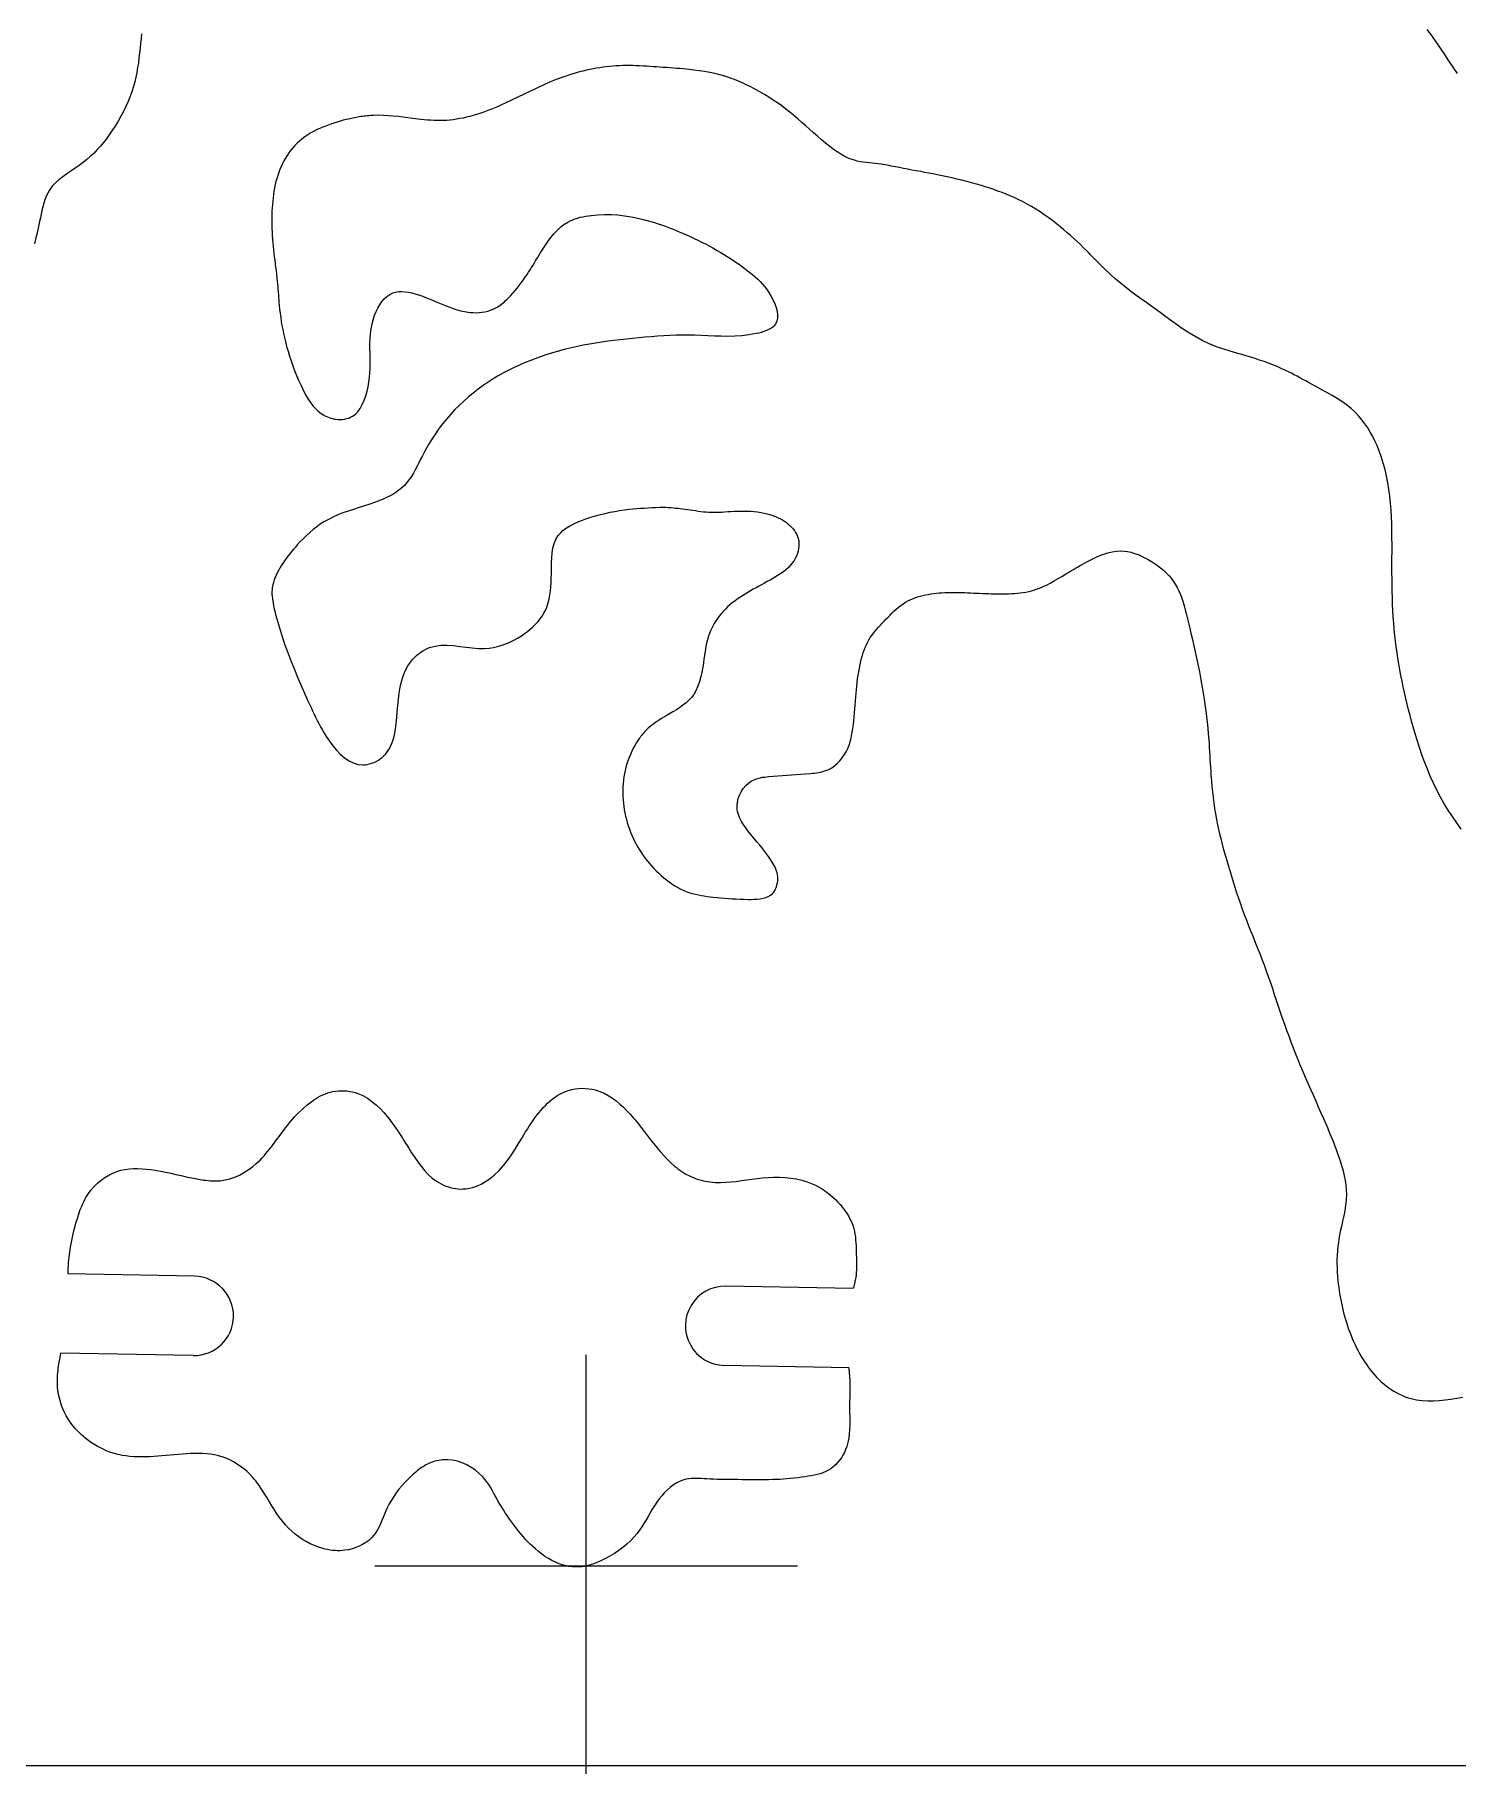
# Model space of a CAD drawing. Extents: x 0 to 30, y 0 to 14.6.
# Drawn here: x 4.05 to 10.78, y 0 to 8.19 of the extents above; entities that cross this region are included whole.
import ezdxf

# ---------------------------------------------------------------- set-up
doc = ezdxf.new("R2010")
doc.units = 0
doc.header["$MEASUREMENT"] = 0
doc.header["$PDMODE"] = 2
doc.layers.add('CK_LEVEL_1', color=7, linetype='CONTINUOUS')

msp = doc.modelspace()

# ---------------------------------------------------------------- linework, layer by layer
at = {"layer": 'CK_LEVEL_1', "color": 3, "linetype": 'CONTINUOUS'}
for p, q in [((4.8064, 2.3151), (4.2073, 2.3262)), ((7.9238, 2.257), (7.321, 2.2683)), ((4.7994, 1.9399), (4.1735, 1.9515)), ((7.9029, 1.8821), (7.314, 1.8931)), ((0, 0), (30, 0))]:
    msp.add_line(p, q, dxfattribs=at)
at = {"layer": 'CK_LEVEL_1', "color": 5, "linetype": 'CONTINUOUS'}
for points in [[(4.555, 8.1966), (4.5529, 8.1738), (4.5507, 8.151), (4.5483, 8.1279), (4.5458, 8.1049), (4.5431, 8.082), (4.5401, 8.059), (4.5366, 8.0362), (4.5326, 8.0135), (4.528, 7.9909), (4.5227, 7.9685), (4.5167, 7.9463), (4.509, 7.9216), (4.5002, 7.8972), (4.4905, 7.8732), (4.4798, 7.8494), (4.4683, 7.8261), (4.4561, 7.8031), (4.4431, 7.7805), (4.4294, 7.7583), (4.4152, 7.7365), (4.4023, 7.718), (4.389, 7.6999), (4.3752, 7.6822), (4.3608, 7.665), (4.3459, 7.6483), (4.3302, 7.6322), (4.3139, 7.6166), (4.2968, 7.6017), (4.2789, 7.5874), (4.2599, 7.5735), (4.2403, 7.5602), (4.2206, 7.547), (4.201, 7.5337), (4.1821, 7.5201), (4.1641, 7.5059), (4.1473, 7.4909), (4.1323, 7.4746), (4.1192, 7.457), (4.1109, 7.4426), (4.1037, 7.4273), (4.0975, 7.4113), (4.0922, 7.3947), (4.0876, 7.3777), (4.0835, 7.3604), (4.0798, 7.3429), (4.0762, 7.3253), (4.0727, 7.3078), (4.0694, 7.2923), (4.066, 7.277), (4.0625, 7.2618), (4.059, 7.2466), (4.0555, 7.2316), (4.0519, 7.2166), (4.0484, 7.2016)], [(10.7857, 8.0089), (10.7649, 8.0387), (10.7447, 8.0687), (10.7247, 8.0989), (10.7048, 8.1289), (10.6845, 8.1586), (10.6637, 8.1878), (10.642, 8.2164)], [(10.8033, 4.4319), (10.7816, 4.4611), (10.7608, 4.4909), (10.7409, 4.5212), (10.7219, 4.5522), (10.7041, 4.5837), (10.6872, 4.616), (10.6713, 4.6488), (10.6564, 4.682), (10.6424, 4.7157), (10.6292, 4.7497), (10.6168, 4.784), (10.605, 4.8186), (10.5939, 4.8534), (10.5833, 4.8884), (10.5755, 4.9153), (10.5679, 4.9422), (10.5607, 4.9692), (10.5537, 4.9963), (10.547, 5.0234), (10.5405, 5.0506), (10.5344, 5.0779), (10.5285, 5.1052), (10.5228, 5.1326), (10.5175, 5.1595), (10.5125, 5.1865), (10.5078, 5.2136), (10.5034, 5.2407), (10.4993, 5.2678), (10.4955, 5.295), (10.492, 5.3223), (10.4889, 5.3495), (10.4861, 5.3768), (10.4835, 5.4068), (10.4813, 5.4367), (10.4795, 5.4667), (10.478, 5.4967), (10.4769, 5.5268), (10.476, 5.5568), (10.4754, 5.5869), (10.4751, 5.6169), (10.4749, 5.647), (10.4749, 5.6799), (10.475, 5.7128), (10.4751, 5.7457), (10.4752, 5.7786), (10.475, 5.8115), (10.4745, 5.8444), (10.4736, 5.8773), (10.4723, 5.9102), (10.4704, 5.9431), (10.4678, 5.9751), (10.4645, 6.0071), (10.4604, 6.0389), (10.4554, 6.0707), (10.4493, 6.1023), (10.4421, 6.1336), (10.4338, 6.1647), (10.4241, 6.1955), (10.413, 6.2259), (10.4041, 6.2478), (10.3943, 6.2694), (10.3838, 6.2906), (10.3723, 6.3113), (10.36, 6.3314), (10.3469, 6.3508), (10.3328, 6.3695), (10.3178, 6.3872), (10.3018, 6.404), (10.2817, 6.4224), (10.2604, 6.4395), (10.2382, 6.4555), (10.2151, 6.4705), (10.1913, 6.4848), (10.1672, 6.4985), (10.1427, 6.5119), (10.1181, 6.5251), (10.0936, 6.5382), (10.08, 6.5457), (10.0664, 6.5532), (10.0528, 6.5606), (10.0393, 6.568), (10.0258, 6.5754), (10.0122, 6.5826), (9.9986, 6.5897), (9.9848, 6.5966), (9.971, 6.6033), (9.9511, 6.6125), (9.9309, 6.6212), (9.9106, 6.6294), (9.89, 6.6373), (9.8693, 6.6448), (9.8484, 6.652), (9.8274, 6.6589), (9.8063, 6.6655), (9.7851, 6.6719), (9.7649, 6.6778), (9.7447, 6.6836), (9.7245, 6.6895), (9.7043, 6.6955), (9.6843, 6.7017), (9.6645, 6.7082), (9.6448, 6.7151), (9.6254, 6.7225), (9.6063, 6.7306), (9.5758, 6.7451), (9.5461, 6.7613), (9.5171, 6.7787), (9.4886, 6.7973), (9.4604, 6.8167), (9.4326, 6.8367), (9.4049, 6.857), (9.3773, 6.8773), (9.3496, 6.8975), (9.338, 6.9058), (9.3263, 6.9141), (9.3147, 6.9223), (9.303, 6.9305), (9.2914, 6.9387), (9.2798, 6.947), (9.2682, 6.9553), (9.2567, 6.9637), (9.2453, 6.9722), (9.2285, 6.985), (9.212, 6.998), (9.1957, 7.0113), (9.1795, 7.0249), (9.1636, 7.0387), (9.1479, 7.0527), (9.1323, 7.067), (9.117, 7.0814), (9.1019, 7.0961), (9.0939, 7.1041), (9.0859, 7.1121), (9.0779, 7.1202), (9.07, 7.1283), (9.0621, 7.1364), (9.0542, 7.1445), (9.0463, 7.1525), (9.0384, 7.1606), (9.0304, 7.1686), (9.0152, 7.1838), (8.9997, 7.1988), (8.9841, 7.2135), (8.9683, 7.2281), (8.9523, 7.2425), (8.9361, 7.2567), (8.9197, 7.2706), (8.903, 7.2842), (8.8862, 7.2977), (8.8672, 7.3122), (8.848, 7.3264), (8.8285, 7.3401), (8.8087, 7.3535), (8.7886, 7.3664), (8.7682, 7.3787), (8.7475, 7.3906), (8.7265, 7.4019), (8.7052, 7.4126), (8.6865, 7.4214), (8.6676, 7.4297), (8.6485, 7.4376), (8.6292, 7.4451), (8.6098, 7.4523), (8.5903, 7.4591), (8.5706, 7.4657), (8.5509, 7.472), (8.5311, 7.478), (8.5081, 7.4847), (8.485, 7.4911), (8.4619, 7.4973), (8.4387, 7.5032), (8.4155, 7.5089), (8.3922, 7.5143), (8.3688, 7.5195), (8.3455, 7.5245), (8.322, 7.5293), (8.3021, 7.5332), (8.2822, 7.537), (8.2623, 7.5407), (8.2424, 7.5444), (8.2225, 7.548), (8.2025, 7.5517), (8.1826, 7.5554), (8.1627, 7.5592), (8.1429, 7.5631), (8.1333, 7.565), (8.1237, 7.5669), (8.1141, 7.5688), (8.1045, 7.5707), (8.0948, 7.5725), (8.0852, 7.5743), (8.0755, 7.5759), (8.0658, 7.5775), (8.0561, 7.5788), (8.0419, 7.5806), (8.0277, 7.5821), (8.0134, 7.5836), (7.9992, 7.585), (7.985, 7.5867), (7.971, 7.5887), (7.957, 7.5911), (7.9433, 7.594), (7.9297, 7.5976), (7.9133, 7.6033), (7.8972, 7.61), (7.8815, 7.6178), (7.8661, 7.6264), (7.851, 7.6359), (7.8362, 7.646), (7.8217, 7.6565), (7.8075, 7.6675), (7.7935, 7.6788), (7.7742, 7.6949), (7.7553, 7.7113), (7.7366, 7.7278), (7.7181, 7.7444), (7.6996, 7.7609), (7.6812, 7.7773), (7.6626, 7.7936), (7.6438, 7.8096), (7.6247, 7.8252), (7.6054, 7.8403), (7.5858, 7.8549), (7.5658, 7.8691), (7.5454, 7.8829), (7.5248, 7.8962), (7.5038, 7.9091), (7.4826, 7.9215), (7.461, 7.9335), (7.4393, 7.945), (7.4286, 7.9504), (7.4178, 7.9557), (7.407, 7.9609), (7.3961, 7.9659), (7.3852, 7.9708), (7.3741, 7.9754), (7.363, 7.9799), (7.3519, 7.9841), (7.3406, 7.9882), (7.3171, 7.9958), (7.2933, 8.0025), (7.2692, 8.0083), (7.2449, 8.0134), (7.2204, 8.0177), (7.1958, 8.0215), (7.1711, 8.0248), (7.1464, 8.0276), (7.1216, 8.03), (7.1056, 8.0315), (7.0895, 8.0328), (7.0735, 8.0341), (7.0575, 8.0353), (7.0415, 8.0364), (7.0254, 8.0375), (7.0094, 8.0386), (6.9934, 8.0396), (6.9774, 8.0407), (6.9613, 8.0417), (6.9453, 8.0427), (6.9293, 8.0437), (6.9133, 8.0445), (6.8972, 8.0453), (6.8812, 8.0458), (6.8652, 8.0461), (6.8491, 8.0462), (6.8331, 8.0459), (6.8176, 8.0454), (6.802, 8.0445), (6.7865, 8.0434), (6.771, 8.0419), (6.7555, 8.0402), (6.7401, 8.0382), (6.7247, 8.0359), (6.7093, 8.0334), (6.694, 8.0306), (6.6776, 8.0273), (6.6612, 8.0238), (6.6449, 8.0199), (6.6287, 8.0158), (6.6126, 8.0114), (6.5965, 8.0068), (6.5805, 8.0018), (6.5647, 7.9966), (6.5489, 7.9911), (6.5179, 7.9794), (6.4872, 7.9668), (6.4568, 7.9534), (6.4266, 7.9395), (6.3966, 7.9253), (6.3666, 7.9108), (6.3367, 7.8962), (6.3067, 7.8819), (6.2765, 7.8678), (6.2617, 7.8611), (6.2468, 7.8545), (6.2319, 7.8481), (6.2169, 7.8419), (6.2018, 7.8359), (6.1867, 7.8301), (6.1714, 7.8245), (6.156, 7.8193), (6.1405, 7.8143), (6.1251, 7.8097), (6.1096, 7.8054), (6.094, 7.8015), (6.0783, 7.7979), (6.0625, 7.7948), (6.0467, 7.7921), (6.0308, 7.7898), (6.0148, 7.788), (5.9988, 7.7867), (5.9838, 7.786), (5.9687, 7.7857), (5.9536, 7.7858), (5.9384, 7.7862), (5.9233, 7.787), (5.9082, 7.7881), (5.8931, 7.7894), (5.878, 7.7909), (5.8629, 7.7926), (5.8396, 7.7955), (5.8164, 7.7985), (5.7932, 7.8015), (5.77, 7.8044), (5.7468, 7.8069), (5.7236, 7.8089), (5.7005, 7.8103), (5.6773, 7.8109), (5.6541, 7.8104), (5.6465, 7.81), (5.6389, 7.8095), (5.6313, 7.8089), (5.6238, 7.8082), (5.6162, 7.8074), (5.6087, 7.8064), (5.6011, 7.8054), (5.5936, 7.8043), (5.5861, 7.8031), (5.5708, 7.8005), (5.5557, 7.7976), (5.5405, 7.7944), (5.5255, 7.7908), (5.5105, 7.787), (5.4956, 7.7829), (5.4807, 7.7785), (5.4659, 7.7738), (5.4512, 7.7688), (5.435, 7.763), (5.4188, 7.7568), (5.4029, 7.7502), (5.3872, 7.743), (5.3718, 7.7353), (5.3567, 7.7271), (5.3421, 7.7182), (5.3279, 7.7086), (5.3142, 7.6983), (5.3028, 7.6888), (5.2919, 7.6786), (5.2814, 7.668), (5.2714, 7.6569), (5.2618, 7.6453), (5.2528, 7.6333), (5.2443, 7.621), (5.2364, 7.6083), (5.2289, 7.5953), (5.2221, 7.5819), (5.2157, 7.5683), (5.2099, 7.5544), (5.2046, 7.5404), (5.1998, 7.5262), (5.1955, 7.5118), (5.1916, 7.4973), (5.1881, 7.4827), (5.185, 7.468), (5.1821, 7.4523), (5.1797, 7.4365), (5.1776, 7.4206), (5.176, 7.4047), (5.1746, 7.3888), (5.1736, 7.3729), (5.1728, 7.3569), (5.1723, 7.3409), (5.1721, 7.3249), (5.172, 7.3082), (5.1723, 7.2914), (5.1727, 7.2746), (5.1734, 7.2579), (5.1742, 7.2412), (5.1753, 7.2244), (5.1766, 7.2077), (5.1781, 7.191), (5.1798, 7.1744), (5.1817, 7.1577), (5.1837, 7.1411), (5.1858, 7.1244), (5.1879, 7.1078), (5.1901, 7.0912), (5.1922, 7.0746), (5.1943, 7.058), (5.1962, 7.0413), (5.1979, 7.0247), (5.199, 7.0122), (5.2001, 6.9996), (5.201, 6.9871), (5.202, 6.9745), (5.2029, 6.962), (5.2038, 6.9494), (5.2048, 6.9369), (5.2058, 6.9243), (5.207, 6.9118), (5.209, 6.8925), (5.2113, 6.8733), (5.2139, 6.8541), (5.2168, 6.8349), (5.22, 6.8158), (5.2235, 6.7968), (5.2274, 6.7778), (5.2315, 6.759), (5.236, 6.7403), (5.242, 6.7169), (5.2486, 6.6938), (5.2556, 6.6708), (5.2632, 6.6479), (5.2712, 6.6251), (5.2798, 6.6024), (5.2889, 6.5797), (5.2985, 6.5571), (5.3087, 6.5344), (5.3169, 6.5171), (5.3254, 6.4999), (5.3345, 6.483), (5.3443, 6.4667), (5.3548, 6.451), (5.3661, 6.4362), (5.3784, 6.4224), (5.3918, 6.4099), (5.4063, 6.3987), (5.4132, 6.3942), (5.4204, 6.39), (5.4277, 6.3862), (5.4353, 6.3827), (5.4431, 6.3797), (5.4511, 6.377), (5.4592, 6.3748), (5.4675, 6.3731), (5.4759, 6.3718), (5.4861, 6.3709), (5.4963, 6.3708), (5.5065, 6.3714), (5.5166, 6.3727), (5.5265, 6.3748), (5.5361, 6.3777), (5.5452, 6.3814), (5.5539, 6.386), (5.562, 6.3913), (5.5675, 6.3958), (5.5726, 6.4006), (5.5773, 6.4058), (5.5818, 6.4113), (5.586, 6.4171), (5.59, 6.4231), (5.5937, 6.4294), (5.5972, 6.4357), (5.6004, 6.4422), (5.6095, 6.4625), (5.617, 6.4833), (5.6231, 6.5045), (5.6279, 6.526), (5.6315, 6.5478), (5.6341, 6.5697), (5.6359, 6.5917), (5.6369, 6.6138), (5.6372, 6.6358), (5.6372, 6.6594), (5.6368, 6.6829), (5.6365, 6.7064), (5.6366, 6.7298), (5.6374, 6.7532), (5.6391, 6.7767), (5.642, 6.8003), (5.6465, 6.824), (5.6529, 6.8478), (5.6588, 6.865), (5.6658, 6.8819), (5.6738, 6.8984), (5.6829, 6.914), (5.6931, 6.9286), (5.7043, 6.9417), (5.7166, 6.9531), (5.7299, 6.9625), (5.7441, 6.9696), (5.758, 6.9739), (5.7726, 6.9762), (5.7877, 6.9767), (5.8032, 6.9758), (5.819, 6.9735), (5.835, 6.9701), (5.8509, 6.9658), (5.8667, 6.9609), (5.8822, 6.9555), (5.8997, 6.9489), (5.9166, 6.9422), (5.9333, 6.9353), (5.9496, 6.9283), (5.9658, 6.9214), (5.9819, 6.9146), (5.9981, 6.9081), (6.0144, 6.9018), (6.0309, 6.896), (6.0394, 6.8931), (6.0481, 6.8905), (6.0568, 6.888), (6.0656, 6.8856), (6.0745, 6.8835), (6.0835, 6.8817), (6.0925, 6.88), (6.1016, 6.8787), (6.1108, 6.8776), (6.1248, 6.8766), (6.1388, 6.8764), (6.1528, 6.877), (6.1667, 6.8783), (6.1805, 6.8805), (6.194, 6.8836), (6.2072, 6.8877), (6.22, 6.8926), (6.2323, 6.8986), (6.2395, 6.9027), (6.2465, 6.9072), (6.2533, 6.912), (6.26, 6.917), (6.2665, 6.9223), (6.2728, 6.9278), (6.279, 6.9335), (6.2851, 6.9394), (6.291, 6.9453), (6.3022, 6.9569), (6.313, 6.9687), (6.3234, 6.9808), (6.3336, 6.9931), (6.3435, 7.0056), (6.3531, 7.0183), (6.3625, 7.0311), (6.3715, 7.0441), (6.3804, 7.0573), (6.3876, 7.0683), (6.3946, 7.0794), (6.4016, 7.0905), (6.4085, 7.1017), (6.4154, 7.113), (6.4223, 7.1243), (6.4292, 7.1357), (6.4361, 7.1472), (6.4431, 7.1587), (6.4549, 7.1776), (6.4671, 7.1964), (6.4799, 7.2149), (6.4932, 7.2327), (6.5073, 7.2498), (6.5222, 7.2658), (6.5381, 7.2805), (6.555, 7.2936), (6.573, 7.305), (6.5842, 7.3108), (6.5957, 7.3159), (6.6076, 7.3204), (6.6198, 7.3244), (6.6322, 7.3278), (6.6448, 7.3307), (6.6575, 7.3333), (6.6704, 7.3354), (6.6833, 7.3371), (6.7152, 7.3402), (6.7471, 7.3414), (6.779, 7.3409), (6.8107, 7.3388), (6.8423, 7.3353), (6.8737, 7.3303), (6.9048, 7.3241), (6.9357, 7.3166), (6.9663, 7.3081), (6.9833, 7.3029), (7.0003, 7.2974), (7.0171, 7.2917), (7.0338, 7.2856), (7.0505, 7.2794), (7.0671, 7.2729), (7.0836, 7.2663), (7.1, 7.2595), (7.1163, 7.2525), (7.1346, 7.2445), (7.1527, 7.2364), (7.1707, 7.2281), (7.1887, 7.2195), (7.2066, 7.2107), (7.2243, 7.2017), (7.242, 7.1925), (7.2595, 7.1829), (7.277, 7.1731), (7.2939, 7.1633), (7.3106, 7.1532), (7.3272, 7.1428), (7.3436, 7.1322), (7.3599, 7.1214), (7.3759, 7.1104), (7.3917, 7.0993), (7.4072, 7.088), (7.4224, 7.0766), (7.4353, 7.0667), (7.4479, 7.0566), (7.4602, 7.0461), (7.4722, 7.0352), (7.4839, 7.0237), (7.4952, 7.0115), (7.5062, 6.9985), (7.5168, 6.9845), (7.527, 6.9695), (7.5367, 6.9533), (7.5456, 6.9363), (7.5534, 6.9187), (7.5597, 6.901), (7.5642, 6.8836), (7.5665, 6.8666), (7.5664, 6.8507), (7.5634, 6.8359), (7.5572, 6.8228), (7.5509, 6.8149), (7.5432, 6.8079), (7.5342, 6.8016), (7.5241, 6.7961), (7.5131, 6.7913), (7.5015, 6.787), (7.4894, 6.7833), (7.477, 6.7801), (7.4645, 6.7772), (7.43, 6.771), (7.3964, 6.767), (7.3635, 6.7648), (7.3312, 6.7641), (7.2994, 6.7646), (7.2678, 6.7657), (7.2364, 6.7673), (7.205, 6.7688), (7.1735, 6.77), (7.1446, 6.7704), (7.1154, 6.7703), (7.0861, 6.7696), (7.0567, 6.7685), (7.0271, 6.7669), (6.9975, 6.765), (6.9679, 6.7627), (6.9383, 6.7603), (6.9087, 6.7576), (6.8793, 6.7547), (6.85, 6.7517), (6.8207, 6.7484), (6.7915, 6.7449), (6.7624, 6.741), (6.7333, 6.7368), (6.7044, 6.7323), (6.6755, 6.7273), (6.6466, 6.7219), (6.6184, 6.7161), (6.5904, 6.7098), (6.5624, 6.703), (6.5345, 6.6956), (6.5068, 6.6878), (6.4792, 6.6793), (6.4518, 6.6703), (6.4246, 6.6607), (6.3977, 6.6505), (6.3714, 6.6399), (6.3453, 6.6286), (6.3196, 6.6167), (6.2941, 6.6042), (6.269, 6.591), (6.2443, 6.5771), (6.2199, 6.5625), (6.196, 6.5473), (6.1725, 6.5313), (6.1488, 6.5141), (6.1257, 6.4962), (6.1031, 6.4775), (6.0811, 6.4582), (6.0598, 6.4382), (6.0391, 6.4175), (6.0192, 6.3962), (6, 6.3743), (5.9816, 6.3518), (5.9694, 6.3359), (5.9576, 6.3198), (5.9462, 6.3034), (5.9351, 6.2867), (5.9244, 6.2698), (5.914, 6.2526), (5.9039, 6.2351), (5.8941, 6.2174), (5.8846, 6.1994), (5.8762, 6.1828), (5.8679, 6.1661), (5.8596, 6.1495), (5.851, 6.133), (5.842, 6.117), (5.8325, 6.1013), (5.8224, 6.0864), (5.8115, 6.0722), (5.7995, 6.0588), (5.787, 6.0469), (5.7735, 6.036), (5.7592, 6.0258), (5.7442, 6.0165), (5.7286, 6.0078), (5.7125, 5.9998), (5.696, 5.9924), (5.6793, 5.9855), (5.6623, 5.9791), (5.6365, 5.97), (5.6107, 5.9616), (5.585, 5.9535), (5.5594, 5.9455), (5.534, 5.9372), (5.5089, 5.9284), (5.4843, 5.9189), (5.4602, 5.9082), (5.4367, 5.8963), (5.4189, 5.886), (5.4016, 5.8747), (5.3846, 5.8627), (5.3681, 5.8499), (5.3521, 5.8365), (5.3365, 5.8224), (5.3214, 5.8079), (5.3068, 5.793), (5.2926, 5.7777), (5.2833, 5.7672), (5.2742, 5.7566), (5.2654, 5.7459), (5.2568, 5.735), (5.2483, 5.7239), (5.2401, 5.7127), (5.2321, 5.7012), (5.2243, 5.6896), (5.2166, 5.6777), (5.2101, 5.667), (5.2038, 5.6562), (5.1979, 5.6452), (5.1924, 5.6341), (5.1873, 5.6227), (5.1829, 5.6112), (5.1792, 5.5996), (5.1762, 5.5878), (5.1741, 5.5759), (5.173, 5.5655), (5.1726, 5.5549), (5.1728, 5.5443), (5.1735, 5.5337), (5.1746, 5.523), (5.1761, 5.5123), (5.1779, 5.5017), (5.18, 5.491), (5.1822, 5.4805), (5.1859, 5.4641), (5.1898, 5.4479), (5.1939, 5.4319), (5.1983, 5.4159), (5.2028, 5.4001), (5.2076, 5.3843), (5.2125, 5.3686), (5.2176, 5.3529), (5.2228, 5.3373), (5.2358, 5.2998), (5.2495, 5.2624), (5.2638, 5.2252), (5.2786, 5.1881), (5.2939, 5.1513), (5.3095, 5.1147), (5.3254, 5.0785), (5.3415, 5.0426), (5.3577, 5.0071), (5.3647, 4.9918), (5.3719, 4.9766), (5.3792, 4.9614), (5.3867, 4.9462), (5.3945, 4.9311), (5.4026, 4.9158), (5.4112, 4.9006), (5.4203, 4.8853), (5.4299, 4.8698), (5.4446, 4.848), (5.4604, 4.8266), (5.4774, 4.8061), (5.4956, 4.7871), (5.5149, 4.7703), (5.5352, 4.7562), (5.5566, 4.7453), (5.579, 4.7384), (5.6023, 4.7359), (5.6131, 4.7364), (5.624, 4.7379), (5.6349, 4.7403), (5.6457, 4.7435), (5.6562, 4.7476), (5.6665, 4.7524), (5.6763, 4.7579), (5.6856, 4.764), (5.6943, 4.7707), (5.7119, 4.7881), (5.7261, 4.808), (5.7373, 4.83), (5.746, 4.8537), (5.7525, 4.8789), (5.7574, 4.9052), (5.7609, 4.9322), (5.7636, 4.9596), (5.7659, 4.9871), (5.7683, 5.0169), (5.7711, 5.0463), (5.7747, 5.0751), (5.7793, 5.1032), (5.7854, 5.1303), (5.7934, 5.1565), (5.8036, 5.1814), (5.8164, 5.2051), (5.8322, 5.2273), (5.8399, 5.2364), (5.8483, 5.2451), (5.8571, 5.2534), (5.8665, 5.2612), (5.8762, 5.2685), (5.8863, 5.2751), (5.8967, 5.2811), (5.9074, 5.2864), (5.9183, 5.2909), (5.9456, 5.2986), (5.9738, 5.3021), (6.0025, 5.3023), (6.0318, 5.3003), (6.0615, 5.2968), (6.0913, 5.2928), (6.1212, 5.2892), (6.1509, 5.2869), (6.1804, 5.2868), (6.2008, 5.2885), (6.221, 5.2917), (6.2409, 5.2962), (6.2605, 5.302), (6.2799, 5.309), (6.2989, 5.3171), (6.3175, 5.3263), (6.3357, 5.3365), (6.3536, 5.3475), (6.3679, 5.3572), (6.3818, 5.3674), (6.3953, 5.3781), (6.4081, 5.3894), (6.4203, 5.4012), (6.4317, 5.4136), (6.4422, 5.4265), (6.4518, 5.4399), (6.4602, 5.4539), (6.4684, 5.4702), (6.4752, 5.487), (6.4808, 5.5044), (6.4853, 5.5224), (6.4888, 5.5409), (6.4914, 5.5597), (6.4933, 5.579), (6.4945, 5.5986), (6.4952, 5.6185), (6.4956, 5.6431), (6.4957, 5.6678), (6.4961, 5.6923), (6.4972, 5.7164), (6.4994, 5.7398), (6.5031, 5.7623), (6.5088, 5.7835), (6.5169, 5.8033), (6.5279, 5.8213), (6.538, 5.8335), (6.5498, 5.8446), (6.563, 5.8548), (6.5773, 5.8641), (6.5926, 5.8726), (6.6086, 5.8804), (6.6251, 5.8876), (6.642, 5.8941), (6.6589, 5.9002), (6.682, 5.9079), (6.705, 5.9148), (6.7278, 5.9211), (6.7504, 5.9266), (6.7731, 5.9315), (6.7957, 5.9359), (6.8183, 5.9397), (6.8411, 5.9429), (6.8639, 5.9457), (6.8817, 5.9475), (6.8997, 5.9491), (6.9177, 5.9505), (6.9357, 5.9517), (6.9538, 5.9527), (6.972, 5.9536), (6.9902, 5.9544), (7.0084, 5.9552), (7.0266, 5.9559)], [(7.9029, 1.8821), (7.9034, 1.8773), (7.904, 1.8724), (7.9045, 1.8676), (7.905, 1.8627), (7.9055, 1.8579), (7.906, 1.8531), (7.9064, 1.8482), (7.9068, 1.8434), (7.9071, 1.8385), (7.908, 1.8223), (7.9085, 1.806), (7.9086, 1.7897), (7.9085, 1.7735), (7.9082, 1.7571), (7.9079, 1.7408), (7.9075, 1.7245), (7.9072, 1.7081), (7.9071, 1.6916), (7.9073, 1.6711), (7.9077, 1.6505), (7.9079, 1.6299), (7.9079, 1.6094), (7.9072, 1.589), (7.9056, 1.5687), (7.903, 1.5485), (7.899, 1.5286), (7.8934, 1.5088), (7.8884, 1.4952), (7.8825, 1.4818), (7.8758, 1.4688), (7.8682, 1.4562), (7.8599, 1.4443), (7.8507, 1.433), (7.8408, 1.4225), (7.8302, 1.413), (7.8188, 1.4045), (7.8069, 1.3971), (7.7943, 1.3908), (7.7813, 1.3854), (7.7678, 1.3808), (7.754, 1.3769), (7.7399, 1.3736), (7.7256, 1.3708), (7.7113, 1.3683), (7.6969, 1.3662), (7.6795, 1.3638), (7.6622, 1.3616), (7.6449, 1.3596), (7.6277, 1.3579), (7.6106, 1.3564), (7.5934, 1.3551), (7.5763, 1.354), (7.5592, 1.3531), (7.542, 1.3525), (7.5239, 1.352), (7.5057, 1.3517), (7.4876, 1.3516), (7.4694, 1.3516), (7.4511, 1.3517), (7.4329, 1.3519), (7.4148, 1.3522), (7.3966, 1.3524), (7.3785, 1.3527), (7.3622, 1.3528), (7.3458, 1.353), (7.3295, 1.3532), (7.3132, 1.3534), (7.2969, 1.3537), (7.2805, 1.354), (7.264, 1.3545), (7.2475, 1.3551), (7.2308, 1.3559), (7.2185, 1.3566), (7.2062, 1.3573), (7.194, 1.3578), (7.1817, 1.3581), (7.1696, 1.358), (7.1576, 1.3575), (7.1457, 1.3564), (7.134, 1.3545), (7.1226, 1.3518), (7.1056, 1.3459), (7.0893, 1.3381), (7.0737, 1.3284), (7.0587, 1.3172), (7.0445, 1.3047), (7.0309, 1.291), (7.0181, 1.2765), (7.0061, 1.2613), (6.9947, 1.2456), (6.9836, 1.2289), (6.9732, 1.2121), (6.9632, 1.1952), (6.9534, 1.1784), (6.9437, 1.1617), (6.9339, 1.1452), (6.9238, 1.129), (6.9131, 1.1133), (6.9018, 1.098), (6.8865, 1.0799), (6.87, 1.0628), (6.8524, 1.0465), (6.8337, 1.0312), (6.8142, 1.0168), (6.7938, 1.0033), (6.7729, 0.9908), (6.7514, 0.9791), (6.7295, 0.9684), (6.722, 0.965), (6.7144, 0.9617), (6.7069, 0.9586), (6.6993, 0.9556), (6.6916, 0.9528), (6.6839, 0.9502), (6.6761, 0.9479), (6.6683, 0.9458), (6.6604, 0.9439)]]:
    msp.add_lwpolyline(points, dxfattribs=at)
at = {"layer": 'CK_LEVEL_1', "color": 3, "linetype": 'CONTINUOUS'}
for points in [[(7.0266, 5.9559), (7.0378, 5.9552), (7.0491, 5.9544), (7.0603, 5.9536), (7.0715, 5.9528), (7.0828, 5.9518), (7.094, 5.9508), (7.1052, 5.9497), (7.1164, 5.9484), (7.1276, 5.947), (7.1401, 5.9453), (7.1526, 5.9434), (7.1652, 5.9414), (7.1777, 5.9395), (7.1902, 5.9376), (7.2027, 5.9358), (7.2153, 5.9343), (7.2278, 5.9331), (7.2404, 5.9322), (7.2553, 5.9317), (7.2703, 5.9316), (7.2854, 5.932), (7.3004, 5.9327), (7.3155, 5.9336), (7.3306, 5.9346), (7.3457, 5.9356), (7.3608, 5.9364), (7.3759, 5.9371), (7.3918, 5.9375), (7.4077, 5.9376), (7.4236, 5.9372), (7.4395, 5.9364), (7.4552, 5.9351), (7.471, 5.9332), (7.4866, 5.9309), (7.5021, 5.9279), (7.5175, 5.9243), (7.5282, 5.9213), (7.5388, 5.918), (7.5493, 5.9143), (7.5596, 5.9102), (7.5698, 5.9057), (7.5798, 5.9007), (7.5896, 5.8952), (7.5991, 5.8892), (7.6083, 5.8826), (7.6167, 5.876), (7.6248, 5.8689), (7.6324, 5.8613), (7.6395, 5.8533), (7.646, 5.8449), (7.6518, 5.8361), (7.6568, 5.8269), (7.6609, 5.8174), (7.6641, 5.8076), (7.6664, 5.7959), (7.6674, 5.784), (7.6672, 5.7719), (7.6658, 5.7598), (7.6634, 5.7478), (7.6599, 5.7359), (7.6555, 5.7243), (7.6502, 5.7132), (7.6441, 5.7026), (7.6357, 5.6905), (7.6264, 5.6793), (7.6162, 5.6689), (7.6053, 5.6592), (7.5938, 5.6502), (7.5818, 5.6416), (7.5695, 5.6336), (7.5569, 5.6259), (7.5441, 5.6184), (7.5308, 5.6109), (7.5174, 5.6034), (7.5041, 5.5961), (7.4908, 5.5889), (7.4775, 5.5816), (7.4642, 5.5743), (7.451, 5.567), (7.4379, 5.5595), (7.4248, 5.5519), (7.4123, 5.5443), (7.3999, 5.5365), (7.3876, 5.5285), (7.3755, 5.5201), (7.3637, 5.5115), (7.3521, 5.5025), (7.3408, 5.4931), (7.3298, 5.4833), (7.3192, 5.473), (7.3074, 5.4605), (7.2961, 5.4473), (7.2856, 5.4336), (7.2757, 5.4193), (7.2665, 5.4046), (7.2582, 5.3895), (7.2507, 5.374), (7.244, 5.3581), (7.2383, 5.3419), (7.234, 5.3272), (7.2303, 5.3123), (7.2272, 5.2972), (7.2245, 5.282), (7.2222, 5.2667), (7.22, 5.2514), (7.2179, 5.2361), (7.2157, 5.2208), (7.2134, 5.2056), (7.2121, 5.1979), (7.2108, 5.1903), (7.2093, 5.1826), (7.2078, 5.175), (7.2061, 5.1674), (7.2044, 5.1598), (7.2025, 5.1522), (7.2005, 5.1447), (7.1984, 5.1371), (7.196, 5.1292), (7.1935, 5.1212), (7.1907, 5.1134), (7.1877, 5.1056), (7.1846, 5.098), (7.1811, 5.0905), (7.1774, 5.0832), (7.1734, 5.0761), (7.1691, 5.0693), (7.1584, 5.0548), (7.1462, 5.0416), (7.1328, 5.0293), (7.1184, 5.018), (7.1032, 5.0073), (7.0874, 4.9971), (7.0712, 4.9873), (7.0548, 4.9778), (7.0385, 4.9683), (7.0272, 4.9617), (7.016, 4.9549), (7.005, 4.9481), (6.9942, 4.941), (6.9837, 4.9337), (6.9735, 4.9261), (6.9636, 4.9182), (6.954, 4.9098), (6.9448, 4.901), (6.9403, 4.8964), (6.9359, 4.8916), (6.9316, 4.8867), (6.9274, 4.8817), (6.9233, 4.8767), (6.9193, 4.8715), (6.9154, 4.8662), (6.9116, 4.8609), (6.9079, 4.8555), (6.8991, 4.8421), (6.8909, 4.8284), (6.8832, 4.8144), (6.8761, 4.8001), (6.8694, 4.7855), (6.8634, 4.7707), (6.8578, 4.7557), (6.8529, 4.7405), (6.8485, 4.7252), (6.8447, 4.71), (6.8415, 4.6948), (6.8388, 4.6794), (6.8367, 4.6639), (6.835, 4.6484), (6.8339, 4.6328), (6.8333, 4.6173), (6.8333, 4.6016), (6.8337, 4.5861), (6.8346, 4.5704), (6.8361, 4.5548), (6.838, 4.5393), (6.8404, 4.5238), (6.8433, 4.5084), (6.8466, 4.4931), (6.8504, 4.4779), (6.8547, 4.4628), (6.8594, 4.4478), (6.8646, 4.4328), (6.8702, 4.418), (6.8762, 4.4034), (6.8827, 4.389), (6.8896, 4.3747), (6.8969, 4.3607), (6.9047, 4.3469), (6.9128, 4.3334), (6.9214, 4.3201), (6.9303, 4.307), (6.9397, 4.2942), (6.9495, 4.2817), (6.9596, 4.2695), (6.9701, 4.2576), (6.981, 4.2459), (6.9921, 4.2345), (7.0036, 4.2235), (7.0154, 4.2126), (7.0277, 4.202), (7.0402, 4.1918), (7.0531, 4.1819), (7.0663, 4.1726), (7.0798, 4.1637), (7.0936, 4.1555), (7.1078, 4.148), (7.1223, 4.1412), (7.1371, 4.1352), (7.1504, 4.1306), (7.164, 4.1266), (7.1777, 4.1232), (7.1916, 4.1202), (7.2055, 4.1177), (7.2195, 4.1154), (7.2336, 4.1135), (7.2476, 4.1118), (7.2615, 4.1102), (7.2796, 4.1082), (7.2976, 4.1064), (7.3156, 4.1048), (7.3337, 4.1034), (7.3518, 4.1021), (7.3703, 4.1011), (7.389, 4.1002), (7.4081, 4.0997), (7.4277, 4.0993), (7.4419, 4.0993), (7.4561, 4.0996), (7.4703, 4.1004), (7.4841, 4.1019), (7.4975, 4.1043), (7.5101, 4.1079), (7.5219, 4.1128), (7.5326, 4.1191), (7.5421, 4.1272), (7.5478, 4.134), (7.5529, 4.1415), (7.5572, 4.1497), (7.5607, 4.1585), (7.5635, 4.1676), (7.5655, 4.1771), (7.5668, 4.1867), (7.5672, 4.1963), (7.5669, 4.2058), (7.5657, 4.2153), (7.5638, 4.2246), (7.5612, 4.2337), (7.558, 4.2425), (7.5543, 4.2512), (7.5501, 4.2596), (7.5455, 4.2679), (7.5407, 4.2761), (7.5356, 4.284), (7.523, 4.3026), (7.5097, 4.3205), (7.496, 4.3379), (7.482, 4.3551), (7.4678, 4.3722), (7.4535, 4.3893), (7.4394, 4.4067), (7.4256, 4.4244), (7.4122, 4.4427), (7.4064, 4.4511), (7.4008, 4.4597), (7.3955, 4.4684), (7.3905, 4.4774), (7.3861, 4.4865), (7.3822, 4.4957), (7.379, 4.5052), (7.3766, 4.5149), (7.375, 4.5248), (7.3744, 4.5418), (7.3761, 4.559), (7.3802, 4.5762), (7.3863, 4.593), (7.3943, 4.609), (7.404, 4.624), (7.4154, 4.6376), (7.428, 4.6494), (7.4419, 4.6592), (7.4502, 4.6636), (7.4587, 4.6673), (7.4675, 4.6705), (7.4764, 4.6731), (7.4856, 4.6752), (7.4949, 4.677), (7.5042, 4.6785), (7.5136, 4.6797), (7.523, 4.6808), (7.5451, 4.6829), (7.5671, 4.6848), (7.5889, 4.6863), (7.6108, 4.6877), (7.6326, 4.689), (7.6544, 4.6903), (7.6763, 4.6917), (7.6982, 4.6933), (7.7204, 4.6951), (7.7306, 4.6961), (7.7408, 4.6972), (7.751, 4.6986), (7.7612, 4.7002), (7.7712, 4.7021), (7.781, 4.7045), (7.7907, 4.7073), (7.8002, 4.7107), (7.8093, 4.7147), (7.8238, 4.7227), (7.8373, 4.7323), (7.85, 4.7434), (7.8618, 4.7557), (7.8725, 4.7691), (7.8823, 4.7834), (7.8909, 4.7984), (7.8985, 4.8139), (7.9049, 4.8297), (7.9078, 4.8383), (7.9105, 4.8469), (7.9128, 4.8556), (7.9149, 4.8642), (7.9168, 4.873), (7.9185, 4.8817), (7.92, 4.8904), (7.9214, 4.8992), (7.9227, 4.908), (7.9251, 4.9264), (7.9272, 4.9449), (7.9291, 4.9634), (7.9308, 4.9819), (7.9323, 5.0005), (7.9338, 5.0191), (7.9352, 5.0377), (7.9367, 5.0563), (7.9382, 5.0748), (7.9397, 5.0919), (7.9414, 5.109), (7.9432, 5.1261), (7.9453, 5.1431), (7.9477, 5.1601), (7.9503, 5.177), (7.9534, 5.1939), (7.9569, 5.2108), (7.9608, 5.2276), (7.9642, 5.2405), (7.9679, 5.2534), (7.9719, 5.2662), (7.9764, 5.2788), (7.9812, 5.2913), (7.9865, 5.3035), (7.9923, 5.3155), (7.9985, 5.3271), (8.0053, 5.3384), (8.0123, 5.3489), (8.0197, 5.3591), (8.0276, 5.3691), (8.0357, 5.3788), (8.0442, 5.3883), (8.0528, 5.3977), (8.0616, 5.407), (8.0706, 5.4163), (8.0795, 5.4255), (8.0891, 5.4354), (8.0988, 5.4452), (8.1085, 5.4549), (8.1184, 5.4644), (8.1285, 5.4736), (8.1388, 5.4824), (8.1495, 5.4908), (8.1604, 5.4986), (8.1718, 5.5059), (8.1827, 5.512), (8.194, 5.5175), (8.2056, 5.5226), (8.2175, 5.5271), (8.2295, 5.5311), (8.2418, 5.5347), (8.2542, 5.5379), (8.2667, 5.5407), (8.2792, 5.5431), (8.2923, 5.5452), (8.3054, 5.5471), (8.3185, 5.5486), (8.3316, 5.5498), (8.3447, 5.5507), (8.3578, 5.5514), (8.3709, 5.5518), (8.3841, 5.5521), (8.3972, 5.5522), (8.411, 5.5521), (8.4247, 5.5519), (8.4385, 5.5515), (8.4523, 5.5511), (8.4661, 5.5505), (8.4798, 5.5499), (8.4936, 5.5493), (8.5074, 5.5487), (8.5211, 5.5481), (8.535, 5.5475), (8.5489, 5.547), (8.5628, 5.5465), (8.5767, 5.5461), (8.5906, 5.5458), (8.6045, 5.5456), (8.6184, 5.5455), (8.6324, 5.5456), (8.6463, 5.5457), (8.6601, 5.546), (8.6738, 5.5466), (8.6875, 5.5473), (8.7012, 5.5484), (8.7148, 5.5497), (8.7283, 5.5515), (8.7418, 5.5537), (8.7551, 5.5565), (8.7682, 5.5597), (8.7872, 5.5655), (8.8058, 5.5724), (8.8242, 5.5802), (8.8422, 5.5889), (8.8601, 5.5982), (8.8777, 5.608), (8.8951, 5.6181), (8.9124, 5.6284), (8.9296, 5.6387), (8.939, 5.6444), (8.9485, 5.65), (8.958, 5.6556), (8.9675, 5.6612), (8.977, 5.6667), (8.9865, 5.6723), (8.9962, 5.6778), (9.0059, 5.6833), (9.0157, 5.6887), (9.0341, 5.6988), (9.0528, 5.7086), (9.0719, 5.7179), (9.0912, 5.7264), (9.1107, 5.7339), (9.1304, 5.7402), (9.1502, 5.7449), (9.1701, 5.7479), (9.1901, 5.7488), (9.2069, 5.748), (9.2236, 5.7457), (9.2402, 5.7421), (9.2567, 5.7372), (9.2731, 5.7313), (9.2892, 5.7244), (9.3051, 5.7167), (9.3207, 5.7082), (9.3359, 5.6991), (9.351, 5.6893), (9.3655, 5.6791), (9.3796, 5.6683), (9.393, 5.6569), (9.4058, 5.645), (9.4179, 5.6326), (9.4292, 5.6195), (9.4396, 5.6059), (9.4491, 5.5918), (9.4583, 5.5758), (9.4664, 5.5593), (9.4737, 5.5422), (9.4802, 5.5247), (9.486, 5.5068), (9.4914, 5.4887), (9.4963, 5.4704), (9.5009, 5.4519), (9.5054, 5.4334), (9.5143, 5.3963), (9.5231, 5.3593), (9.5316, 5.3225), (9.5399, 5.2857), (9.548, 5.2491), (9.5557, 5.2124), (9.5631, 5.1756), (9.5701, 5.1388), (9.5767, 5.1019), (9.5812, 5.0747), (9.5855, 5.0475), (9.5895, 5.0202), (9.5932, 4.9928), (9.5966, 4.9653), (9.5998, 4.9378), (9.6027, 4.9103), (9.6052, 4.8828), (9.6074, 4.8552), (9.6088, 4.8365), (9.61, 4.8178), (9.6111, 4.7991), (9.6122, 4.7804), (9.6133, 4.7617), (9.6144, 4.743), (9.6155, 4.7243), (9.6167, 4.7056), (9.618, 4.6869), (9.6201, 4.6606), (9.6225, 4.6343), (9.6252, 4.6081), (9.6282, 4.5819), (9.6317, 4.5557), (9.6355, 4.5296), (9.6397, 4.5036), (9.6443, 4.4776), (9.6495, 4.4518), (9.654, 4.4304), (9.6589, 4.4092), (9.6641, 4.388), (9.6694, 4.3668), (9.675, 4.3458), (9.6808, 4.3247), (9.6867, 4.3037), (9.6928, 4.2827), (9.6989, 4.2618), (9.7068, 4.2355), (9.7147, 4.2092), (9.7228, 4.183), (9.7311, 4.1568), (9.7395, 4.1307), (9.7482, 4.1047), (9.7571, 4.0788), (9.7662, 4.053), (9.7757, 4.0272), (9.7858, 4.0007), (9.7961, 3.9743), (9.8066, 3.9479), (9.8172, 3.9216), (9.8279, 3.8952), (9.8385, 3.8689), (9.849, 3.8425), (9.8594, 3.8161), (9.8694, 3.7896), (9.8796, 3.7618), (9.8895, 3.7338), (9.8992, 3.7058), (9.9087, 3.6778), (9.918, 3.6497), (9.9274, 3.6216), (9.9367, 3.5935), (9.9462, 3.5654), (9.9558, 3.5374), (9.9657, 3.5091), (9.9758, 3.4808), (9.9862, 3.4526), (9.9968, 3.4245), (10.0075, 3.3965), (10.0185, 3.3686), (10.0297, 3.3407), (10.0411, 3.3129), (10.0527, 3.2852), (10.0647, 3.2572), (10.0768, 3.2291), (10.0891, 3.2012), (10.1015, 3.1733), (10.1139, 3.1454), (10.1262, 3.1175), (10.1385, 3.0896), (10.1507, 3.0617), (10.1628, 3.0338), (10.169, 3.0192), (10.1751, 3.0046), (10.1812, 2.99), (10.1872, 2.9754), (10.1931, 2.9606), (10.199, 2.9458), (10.2047, 2.931), (10.2103, 2.916), (10.2159, 2.901), (10.2235, 2.8794), (10.2308, 2.8576), (10.2376, 2.8356), (10.2437, 2.8136), (10.249, 2.7914), (10.2533, 2.7691), (10.2565, 2.7468), (10.2586, 2.7245), (10.2592, 2.7021), (10.2581, 2.677), (10.2555, 2.6519), (10.2516, 2.6269), (10.2468, 2.6018), (10.2414, 2.5767), (10.2358, 2.5516), (10.2303, 2.5265), (10.2253, 2.5012), (10.2211, 2.4759), (10.2185, 2.4559), (10.2166, 2.4358), (10.2153, 2.4156), (10.2147, 2.3955), (10.2146, 2.3753), (10.2151, 2.3551), (10.216, 2.335), (10.2174, 2.3148), (10.2192, 2.2947), (10.2208, 2.2794), (10.2227, 2.2641), (10.2248, 2.2488), (10.2271, 2.2335), (10.2297, 2.2183), (10.2325, 2.2032), (10.2355, 2.1881), (10.2388, 2.173), (10.2423, 2.158), (10.2462, 2.1424), (10.2503, 2.1268), (10.2548, 2.1113), (10.2595, 2.0959), (10.2645, 2.0806), (10.2698, 2.0654), (10.2753, 2.0503), (10.2812, 2.0353), (10.2873, 2.0204), (10.2936, 2.0058), (10.3002, 1.9914), (10.3071, 1.9771), (10.3144, 1.963), (10.3219, 1.949), (10.3298, 1.9353), (10.338, 1.9217), (10.3465, 1.9084), (10.3554, 1.8953), (10.3642, 1.883), (10.3734, 1.871), (10.3829, 1.8593), (10.3927, 1.8479), (10.4029, 1.8368), (10.4135, 1.826), (10.4245, 1.8157), (10.4359, 1.8057), (10.4478, 1.7961), (10.4597, 1.7873), (10.4719, 1.7788), (10.4845, 1.7709), (10.4975, 1.7636), (10.5106, 1.7568), (10.5241, 1.7506), (10.5377, 1.7451), (10.5514, 1.7402), (10.5653, 1.7361), (10.5915, 1.7304), (10.6179, 1.727), (10.6447, 1.7256), (10.6717, 1.7259), (10.699, 1.7276), (10.7266, 1.7304), (10.7544, 1.734), (10.7825, 1.7381), (10.8108, 1.7423)], [(4.2073, 2.3262), (4.2075, 2.3323), (4.2078, 2.3383), (4.208, 2.3444), (4.2083, 2.3504), (4.2086, 2.3565), (4.2089, 2.3625), (4.2092, 2.3686), (4.2096, 2.3746), (4.2101, 2.3807), (4.2122, 2.4048), (4.2151, 2.4288), (4.2187, 2.4527), (4.2229, 2.4766), (4.2278, 2.5004), (4.2333, 2.524), (4.2393, 2.5475), (4.2458, 2.5709), (4.2529, 2.5941), (4.2563, 2.605), (4.2599, 2.6157), (4.2637, 2.6265), (4.2677, 2.6371), (4.272, 2.6476), (4.2765, 2.658), (4.2814, 2.6683), (4.2866, 2.6785), (4.2922, 2.6884), (4.3038, 2.7066), (4.3169, 2.724), (4.3313, 2.7404), (4.3468, 2.7558), (4.3635, 2.77), (4.3811, 2.7828), (4.3996, 2.794), (4.4188, 2.8037), (4.4386, 2.8115), (4.4578, 2.8171), (4.4774, 2.8212), (4.4974, 2.8238), (4.5175, 2.8251), (4.5379, 2.8252), (4.5583, 2.8244), (4.5787, 2.8226), (4.5991, 2.8202), (4.6193, 2.8171), (4.6444, 2.8127), (4.6692, 2.8078), (4.6938, 2.8025), (4.7183, 2.7971), (4.7428, 2.7915), (4.7672, 2.7861), (4.7917, 2.781), (4.8163, 2.7763), (4.8412, 2.7721), (4.8507, 2.7707), (4.8603, 2.7695), (4.8699, 2.7684), (4.8795, 2.7676), (4.8891, 2.7669), (4.8987, 2.7666), (4.9083, 2.7666), (4.9179, 2.7669), (4.9275, 2.7676), (4.9508, 2.771), (4.9738, 2.7768), (4.9964, 2.7847), (5.0184, 2.7945), (5.0397, 2.806), (5.0603, 2.8191), (5.0799, 2.8335), (5.0986, 2.8491), (5.1162, 2.8656), (5.1259, 2.8756), (5.1352, 2.8858), (5.1442, 2.8962), (5.1529, 2.9068), (5.1615, 2.9175), (5.1698, 2.9284), (5.178, 2.9394), (5.1862, 2.9504), (5.1944, 2.9615), (5.2107, 2.9836), (5.2272, 3.0056), (5.2441, 3.0274), (5.2615, 3.0487), (5.2796, 3.0694), (5.2984, 3.0894), (5.3181, 3.1084), (5.3388, 3.1264), (5.3606, 3.143), (5.3708, 3.15), (5.3812, 3.1566), (5.3919, 3.1629), (5.4028, 3.1687), (5.4139, 3.1741), (5.4253, 3.1788), (5.4368, 3.183), (5.4486, 3.1866), (5.4606, 3.1894), (5.4737, 3.1917), (5.4871, 3.1931), (5.5005, 3.1937), (5.514, 3.1934), (5.5274, 3.1924), (5.5408, 3.1905), (5.554, 3.1878), (5.567, 3.1844), (5.5796, 3.1802), (5.603, 3.1702), (5.6252, 3.1578), (5.6462, 3.1432), (5.6661, 3.1268), (5.685, 3.1089), (5.7029, 3.0898), (5.7198, 3.0698), (5.7359, 3.0491), (5.7512, 3.0281), (5.7593, 3.0164), (5.7672, 3.0048), (5.775, 2.9931), (5.7826, 2.9814), (5.7901, 2.9696), (5.7976, 2.9578), (5.8051, 2.9459), (5.8126, 2.934), (5.8201, 2.922), (5.834, 2.9), (5.8483, 2.8781), (5.8631, 2.8566), (5.8788, 2.8357), (5.8953, 2.8158), (5.9129, 2.7971), (5.9318, 2.7801), (5.952, 2.7649), (5.9738, 2.752), (5.9846, 2.7468), (5.9956, 2.7422), (6.007, 2.7381), (6.0185, 2.7348), (6.0303, 2.732), (6.0421, 2.73), (6.0541, 2.7287), (6.0661, 2.7281), (6.0781, 2.7284), (6.0927, 2.7297), (6.1071, 2.7322), (6.1214, 2.7357), (6.1355, 2.7402), (6.1492, 2.7456), (6.1627, 2.7518), (6.1757, 2.7587), (6.1884, 2.7664), (6.2006, 2.7746), (6.2252, 2.7941), (6.2478, 2.8156), (6.2687, 2.839), (6.2881, 2.8638), (6.3063, 2.8897), (6.3236, 2.9164), (6.3403, 2.9436), (6.3568, 2.971), (6.3733, 2.9982), (6.3817, 3.0118), (6.3903, 3.0252), (6.399, 3.0385), (6.4079, 3.0516), (6.4171, 3.0645), (6.4266, 3.0772), (6.4364, 3.0896), (6.4466, 3.1018), (6.4572, 3.1137), (6.4672, 3.1242), (6.4776, 3.1344), (6.4884, 3.1442), (6.4996, 3.1535), (6.5112, 3.1622), (6.5233, 3.1703), (6.5357, 3.1777), (6.5485, 3.1843), (6.5618, 3.1901), (6.5768, 3.1953), (6.5922, 3.1994), (6.608, 3.2023), (6.6239, 3.2042), (6.64, 3.2049), (6.656, 3.2046), (6.672, 3.2032), (6.6878, 3.2006), (6.7033, 3.197), (6.7246, 3.1901), (6.7452, 3.1813), (6.765, 3.1707), (6.7841, 3.1586), (6.8024, 3.1451), (6.82, 3.1306), (6.8369, 3.1151), (6.8531, 3.0989), (6.8686, 3.0823), (6.8766, 3.0733), (6.8844, 3.0642), (6.8921, 3.0551), (6.8997, 3.0459), (6.9072, 3.0367), (6.9146, 3.0273), (6.9219, 3.018), (6.9291, 3.0086), (6.9364, 2.9992), (6.9507, 2.9803), (6.9652, 2.9614), (6.9798, 2.9427), (6.9947, 2.9241), (7.01, 2.9059), (7.0257, 2.8881), (7.042, 2.8709), (7.059, 2.8543), (7.0767, 2.8385), (7.0855, 2.8313), (7.0945, 2.8244), (7.1036, 2.8176), (7.113, 2.8112), (7.1226, 2.805), (7.1323, 2.7992), (7.1423, 2.7938), (7.1524, 2.7887), (7.1628, 2.784), (7.1743, 2.7794), (7.186, 2.7753), (7.1978, 2.7717), (7.2099, 2.7686), (7.222, 2.7659), (7.2342, 2.7637), (7.2465, 2.7619), (7.2588, 2.7606), (7.2712, 2.7597), (7.2961, 2.7591), (7.3209, 2.7599), (7.3457, 2.7618), (7.3705, 2.7646), (7.3953, 2.7679), (7.4201, 2.7716), (7.4451, 2.7753), (7.4702, 2.7786), (7.4955, 2.7814), (7.5222, 2.7835), (7.549, 2.7846), (7.5759, 2.7844), (7.6026, 2.783), (7.6291, 2.7803), (7.6552, 2.776), (7.6809, 2.7701), (7.7059, 2.7625), (7.7303, 2.7531), (7.7453, 2.7461), (7.7599, 2.7384), (7.7742, 2.73), (7.7882, 2.721), (7.8017, 2.7112), (7.8148, 2.7009), (7.8276, 2.6899), (7.8399, 2.6784), (7.8517, 2.6663), (7.8628, 2.6542), (7.8734, 2.6415), (7.8834, 2.6284), (7.8927, 2.615), (7.9013, 2.6011), (7.9091, 2.5868), (7.9159, 2.5723), (7.9218, 2.5574), (7.9267, 2.5421), (7.93, 2.5288), (7.9325, 2.5153), (7.9345, 2.5017), (7.9359, 2.4879), (7.9369, 2.474), (7.9376, 2.46), (7.9381, 2.446), (7.9384, 2.432), (7.9388, 2.4179), (7.9392, 2.4057), (7.9396, 2.3935), (7.9399, 2.3813), (7.94, 2.3691), (7.94, 2.357), (7.9397, 2.345), (7.939, 2.333), (7.9378, 2.321), (7.9362, 2.3091), (7.9352, 2.3033), (7.934, 2.2975), (7.9328, 2.2917), (7.9314, 2.2859), (7.93, 2.2801), (7.9285, 2.2743), (7.927, 2.2686), (7.9254, 2.2628), (7.9238, 2.257)], [(6.6604, 0.9439), (6.659, 0.9436), (6.6576, 0.9433), (6.6562, 0.9431), (6.6548, 0.9428), (6.6534, 0.9425), (6.652, 0.9423), (6.6506, 0.942), (6.6492, 0.9418), (6.6478, 0.9416), (6.6391, 0.9404), (6.6304, 0.9397), (6.6217, 0.9392), (6.6129, 0.9391), (6.6041, 0.9394), (6.5953, 0.94), (6.5866, 0.9409), (6.5779, 0.9422), (6.5692, 0.9438), (6.5508, 0.9483), (6.5328, 0.9542), (6.5152, 0.9614), (6.4981, 0.9698), (6.4814, 0.9792), (6.4652, 0.9895), (6.4494, 1.0006), (6.4342, 1.0124), (6.4195, 1.0247), (6.4075, 1.0356), (6.3958, 1.0468), (6.3844, 1.0582), (6.3734, 1.0699), (6.3627, 1.0819), (6.3522, 1.094), (6.342, 1.1064), (6.332, 1.119), (6.3222, 1.1317), (6.3128, 1.1442), (6.3036, 1.1569), (6.2945, 1.1697), (6.2857, 1.1827), (6.277, 1.1958), (6.2685, 1.209), (6.2602, 1.2223), (6.2522, 1.2358), (6.2443, 1.2495), (6.2369, 1.2628), (6.2296, 1.2763), (6.2222, 1.2897), (6.2147, 1.303), (6.2069, 1.3162), (6.1988, 1.3291), (6.1901, 1.3417), (6.1808, 1.3539), (6.1708, 1.3656), (6.1541, 1.3821), (6.1357, 1.3972), (6.1159, 1.4107), (6.0949, 1.4224), (6.0729, 1.432), (6.0503, 1.4394), (6.0272, 1.4444), (6.0039, 1.4468), (5.9807, 1.4464), (5.9714, 1.4454), (5.9622, 1.4439), (5.953, 1.442), (5.944, 1.4396), (5.9351, 1.4368), (5.9263, 1.4336), (5.9177, 1.4301), (5.9092, 1.4261), (5.901, 1.4219), (5.8925, 1.417), (5.8842, 1.4118), (5.8761, 1.4062), (5.8683, 1.4004), (5.8605, 1.3944), (5.853, 1.3881), (5.8455, 1.3817), (5.8382, 1.3751), (5.831, 1.3683), (5.816, 1.3537), (5.8014, 1.3386), (5.7874, 1.3231), (5.774, 1.3071), (5.7612, 1.2905), (5.7492, 1.2735), (5.738, 1.2559), (5.7277, 1.2377), (5.7183, 1.219), (5.7116, 1.2042), (5.7054, 1.1891), (5.6994, 1.1739), (5.6933, 1.1589), (5.6869, 1.144), (5.6801, 1.1294), (5.6727, 1.1154), (5.6643, 1.1019), (5.6548, 1.0893), (5.6434, 1.0767), (5.6306, 1.0652), (5.6167, 1.0549), (5.6017, 1.0456), (5.586, 1.0376), (5.5696, 1.0308), (5.5528, 1.0252), (5.5356, 1.0209), (5.5183, 1.018), (5.5065, 1.0168), (5.4947, 1.0162), (5.4829, 1.0162), (5.4712, 1.0167), (5.4595, 1.0178), (5.4478, 1.0194), (5.4363, 1.0215), (5.4248, 1.024), (5.4134, 1.0269), (5.3932, 1.0332), (5.3733, 1.0406), (5.3539, 1.0492), (5.335, 1.059), (5.3167, 1.0698), (5.2991, 1.0816), (5.2822, 1.0943), (5.2661, 1.108), (5.2509, 1.1225), (5.236, 1.1386), (5.222, 1.1555), (5.2088, 1.173), (5.1962, 1.1911), (5.1841, 1.2095), (5.1724, 1.2283), (5.1608, 1.2472), (5.1493, 1.2661), (5.1378, 1.2849), (5.1321, 1.294), (5.1264, 1.3029), (5.1205, 1.3118), (5.1146, 1.3206), (5.1085, 1.3293), (5.1022, 1.3378), (5.0957, 1.3463), (5.089, 1.3545), (5.0821, 1.3626), (5.0687, 1.377), (5.0545, 1.3906), (5.0396, 1.4035), (5.0239, 1.4155), (5.0076, 1.4266), (4.9907, 1.4368), (4.9733, 1.4458), (4.9554, 1.4537), (4.9371, 1.4603), (4.9191, 1.4655), (4.9009, 1.4696), (4.8824, 1.4726), (4.8637, 1.4747), (4.8449, 1.4761), (4.826, 1.4767), (4.807, 1.4766), (4.7881, 1.4761), (4.7692, 1.4752), (4.7495, 1.4739), (4.7299, 1.4723), (4.7104, 1.4706), (4.6909, 1.4688), (4.6714, 1.467), (4.652, 1.4652), (4.6325, 1.4635), (4.6129, 1.4621), (4.5933, 1.461), (4.5747, 1.4604), (4.556, 1.4601), (4.5373, 1.4603), (4.5187, 1.4611), (4.5001, 1.4625), (4.4816, 1.4646), (4.4633, 1.4674), (4.4451, 1.4711), (4.4272, 1.4758), (4.4101, 1.4812), (4.3932, 1.4875), (4.3767, 1.4946), (4.3604, 1.5025), (4.3446, 1.5112), (4.3291, 1.5205), (4.314, 1.5305), (4.2994, 1.5412), (4.2853, 1.5524), (4.2783, 1.5583), (4.2714, 1.5643), (4.2648, 1.5705), (4.2582, 1.5768), (4.2518, 1.5833), (4.2456, 1.5899), (4.2395, 1.5966), (4.2336, 1.6036), (4.2279, 1.6107), (4.2174, 1.625), (4.2076, 1.6398), (4.1986, 1.6552), (4.1904, 1.671), (4.183, 1.6873), (4.1765, 1.7039), (4.1708, 1.7208), (4.1661, 1.738), (4.1624, 1.7553), (4.1605, 1.7667), (4.159, 1.778), (4.1579, 1.7895), (4.1572, 1.8009), (4.1568, 1.8124), (4.1568, 1.8238), (4.1571, 1.8353), (4.1577, 1.8467), (4.1586, 1.8582), (4.1597, 1.8686), (4.1609, 1.8791), (4.1624, 1.8895), (4.164, 1.8998), (4.1658, 1.9102), (4.1676, 1.9206), (4.1695, 1.9309), (4.1715, 1.9412), (4.1735, 1.9515)]]:
    msp.add_lwpolyline(points, dxfattribs=at)
for centre, start, end in [((4.8029, 2.1275), 268.93345, 448.93345), ((7.3175, 2.0807), 88.93345, 268.93345)]:
    msp.add_arc(centre, 0.1876, start, end, dxfattribs=at)
at = {"layer": 'CK_LEVEL_1', "color": 5, "linetype": 'CONTINUOUS'}
msp.add_point((6.6604, 0.9439), dxfattribs=at)

doc.saveas('drawing.dxf')
